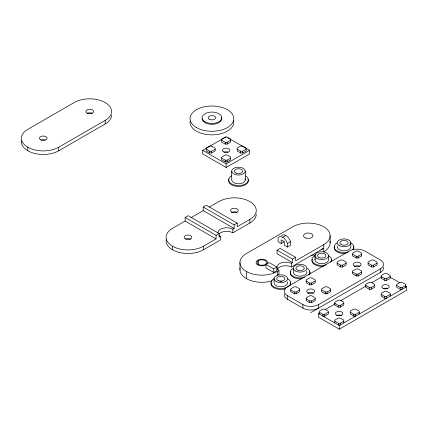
<?xml version="1.0" encoding="UTF-8"?>
<svg xmlns="http://www.w3.org/2000/svg" width="428" height="428" viewBox="0 0 428 428"><rect width="100%" height="100%" fill="white"/><g stroke="black" fill="none" stroke-linecap="round" stroke-linejoin="round"><path stroke-width="0.64" d="M239.948 269.667L239.948 262.524M246.357 278.607L246.357 271.459A21.881 12.637 0 0 1 246.357 253.59L292.779 226.792A21.881 12.637 0 0 1 323.729 226.792A21.881 12.637 0 0 1 323.729 244.661L323.729 251.803A21.881 12.637 0 0 0 329.951 241.221M330.138 242.874L330.138 235.726M27.809 147.195A21.881 12.637 0 0 0 58.759 147.195L105.176 120.396A21.881 12.637 0 0 0 105.176 102.527A21.881 12.637 0 0 0 74.231 102.527L27.809 129.326A21.881 12.637 0 0 0 27.809 147.195L27.809 150.768M21.486 140.726A21.881 12.637 0 0 0 34.026 153.283A21.881 12.637 0 0 0 58.759 150.768L105.176 123.965A21.881 12.637 0 0 0 111.585 115.036M227.846 137.789L249.572 150.33L249.572 153.941L226.134 167.476L202.69 153.941L202.69 150.33L226.134 136.794M206.221 149.179L209.779 151.234L211.635 151.234L215.193 149.179M221.693 140.245L225.251 142.299L227.108 142.299L230.671 140.245M211.635 153.021L215.193 150.966L215.193 148.109L211.635 146.055L209.779 146.055L206.221 148.109L206.221 150.966L209.779 153.021L211.635 153.021L211.635 151.234M227.108 144.086L230.671 142.032L230.671 139.175L227.108 137.121L225.251 137.121L221.693 139.175L221.693 142.032L225.251 144.086L227.108 144.086L227.108 142.299M221.693 158.114L225.251 160.168L227.108 160.168L230.671 158.114M237.166 149.179L240.723 151.234L242.585 151.234L246.143 149.179M227.108 161.955L230.671 159.901L230.671 157.044L227.108 154.989L225.251 154.989L221.693 157.044L221.693 159.901L225.251 161.955L227.108 161.955L227.108 160.168M242.585 153.021L246.143 150.966L246.143 148.109L242.585 146.055L240.723 146.055L237.166 148.109L237.166 150.966L240.723 153.021L242.585 153.021L242.585 151.234M202.69 150.33L226.134 163.865L249.572 150.33M185.126 217.483L216.07 235.346L216.07 238.92L185.126 221.057L185.126 217.483L188.218 215.696L219.168 233.56L219.168 237.133L220.468 236.384A8.753 5.056 0 0 1 219.077 235.341M203.198 207.045L234.148 224.914L234.148 228.488L203.198 210.619L203.198 207.045L206.291 205.258L237.24 223.127L237.24 226.701L249.866 219.409A21.881 12.637 0 0 0 249.866 201.545A21.881 12.637 0 0 0 218.922 201.545L209.164 207.179M185.126 221.057L172.5 228.343A21.881 12.637 0 0 0 172.5 246.212L172.5 249.786M191.102 217.606L203.198 210.619M216.07 235.346L219.168 233.56M234.148 224.914L237.24 223.127M172.5 246.212A21.881 12.637 0 0 0 203.444 246.212L216.07 238.92M217.906 232.811A8.753 5.056 0 0 1 223.309 228.145A8.753 5.056 0 0 1 232.848 229.237L234.148 228.488M166.171 239.744A21.881 12.637 0 0 0 178.717 252.301A21.881 12.637 0 0 0 203.444 249.786L220.468 239.958L220.468 236.384M219.077 233.859A8.753 5.056 0 0 1 232.848 232.811L249.866 222.983A21.881 12.637 0 0 0 256.276 214.054M281.645 235.603A7.11 4.109 60 0 1 286.316 235.753A7.11 4.109 60 0 1 290.468 241.697L290.468 245.271L287.37 247.058L284.278 245.271L284.278 241.697L281.18 243.484L278.088 241.697L278.088 238.123A7.11 4.109 60 0 1 282.726 237.23L285.824 235.443M287.37 247.058L287.37 243.484L290.468 241.697M277.05 250.166L292.522 259.101L292.522 262.674L277.05 253.74L277.05 250.166L280.147 248.379L295.62 257.314L295.62 260.887L323.729 244.661M266.018 264.392L269.116 262.605L276.852 267.072L276.852 270.646L273.76 272.433L266.018 267.965L266.018 264.392L273.76 268.859L276.852 267.072M292.522 259.101L295.62 257.314M246.357 271.459A21.881 12.637 0 0 0 277.307 271.459L278.986 270.491A8.769 5.061 0 0 1 279.5 263.648A8.769 5.061 0 0 1 291.345 263.354L292.522 262.674M277.296 269.351A8.769 5.061 0 0 1 291.345 266.928L323.729 248.235A21.881 12.637 0 0 1 321 249.567M290.73 289.927L294.287 291.982L296.144 291.982L299.702 289.927M306.202 280.998L309.76 283.052L311.616 283.052L315.179 280.998M337.152 263.129L340.709 265.183L342.566 265.183L346.124 263.129M352.624 254.195L356.182 256.249L358.038 256.249L361.596 254.195M296.144 293.769L299.702 291.714L299.702 288.857L296.144 286.803L294.287 286.803L290.73 288.857L290.73 291.714L294.287 293.769L296.144 293.769L296.144 291.982M311.616 284.839L315.179 282.78L315.179 279.923L311.616 277.868L309.76 277.868L306.202 279.923L306.202 282.78L309.76 284.839L311.616 284.839L311.616 283.052M342.566 266.97L346.124 264.916L346.124 262.054L342.566 259.999L340.709 259.999L337.152 262.054L337.152 264.916L340.709 266.97L342.566 266.97L342.566 265.183M358.038 258.036L361.596 255.981L361.596 253.125L358.038 251.07L356.182 251.07L352.624 253.125L352.624 255.981L356.182 258.036L358.038 258.036L358.038 256.249M306.202 298.862L309.76 300.916L311.616 300.916L315.179 298.862M321.674 289.927L325.237 291.982L327.094 291.982L330.651 289.927M352.624 272.064L356.182 274.118L358.038 274.118L361.596 272.064M368.096 263.129L371.654 265.183L373.51 265.183L377.073 263.129M311.616 302.703L315.179 300.649L315.179 297.792L311.616 295.737L309.76 295.737L306.202 297.792L306.202 300.649L309.76 302.703L311.616 302.703L311.616 300.916M327.094 293.769L330.651 291.714L330.651 288.857L327.094 286.803L325.237 286.803L321.674 288.857L321.674 291.714L325.237 293.769L327.094 293.769L327.094 291.982M358.038 275.905L361.596 273.85L361.596 270.988L358.038 268.934L356.182 268.934L352.624 270.988L352.624 273.85L356.182 275.905L358.038 275.905L358.038 274.118M373.51 266.97L377.073 264.916L377.073 262.054L373.51 259.999L371.654 259.999L368.096 262.054L368.096 264.916L371.654 266.97L373.51 266.97L373.51 265.183M318.427 304.624L380.326 268.891A10.941 6.318 0 0 0 380.326 259.957L364.849 251.022A10.941 6.318 0 0 0 349.376 251.022L287.482 286.755A10.941 6.318 0 0 0 287.482 295.689L287.482 299.263L302.954 308.197A10.941 6.318 0 0 0 318.427 308.197L318.427 304.624A10.941 6.318 0 0 1 302.954 304.624L287.482 295.689M310.76 312.627L380.326 272.459A10.941 6.318 0 0 0 383.435 267.168M405.471 286.054L406.6 286.701L406.6 290.312L339.292 329.175L318.4 317.116L318.4 313.505L319.55 312.841M325.301 309.519L335.081 303.869M340.838 300.552L366.149 285.936M371.905 282.614L381.685 276.97M319.331 312.253L322.889 314.307L324.745 314.307L328.303 312.253M334.803 303.318L338.361 305.373L340.217 305.373L343.775 303.318M365.747 285.455L369.31 287.509L371.167 287.509L374.725 285.455M381.225 276.52L384.783 278.575L386.639 278.575L390.197 276.52M322.889 314.307L322.889 316.094L324.745 316.094L328.303 314.04L328.303 311.183L324.745 309.128L322.889 309.128L319.331 311.183L319.331 314.04M340.217 307.16L343.775 305.105L343.775 302.248L340.217 300.194L338.361 300.194L334.803 302.248L334.803 305.105L338.361 307.16L340.217 307.16L340.217 305.373M371.167 289.296L374.725 287.242L374.725 284.379L371.167 282.325L369.31 282.325L365.747 284.379L365.747 287.242L369.31 289.296L371.167 289.296L371.167 287.509M386.639 280.361L390.197 278.307L390.197 275.445L386.639 273.39L384.783 273.39L381.225 275.445L381.225 278.307L384.783 280.361L386.639 280.361L386.639 278.575M334.803 321.187L338.361 323.242L340.217 323.242L343.775 321.187M350.275 312.253L353.833 314.307L355.689 314.307L359.252 312.253M381.225 294.384L384.783 296.438L386.639 296.438L390.197 294.384M396.697 285.455L400.255 287.509L402.111 287.509L405.669 285.455M318.4 313.505L339.292 325.564L406.6 286.701M405.669 287.242L405.669 284.379L402.111 282.325L400.255 282.325L396.697 284.379L396.697 287.242L400.255 289.296L402.111 289.296L402.111 287.509M390.197 296.171L390.197 293.314L386.639 291.259L384.783 291.259L381.225 293.314L381.225 296.171L384.783 298.225L386.639 298.225L386.639 296.438M359.252 314.04L359.252 311.183L355.689 309.128L353.833 309.128L350.275 311.183L350.275 314.04L353.833 316.094L355.689 316.094L355.689 314.307M390.229 277.248L399.827 282.79M284.278 241.697L281.18 239.91L281.18 243.484M400.255 287.509L400.255 289.296M384.783 278.575L384.783 280.361M384.783 296.438L384.783 298.225M380.326 268.891L380.326 272.459M371.654 265.183L371.654 266.97M369.31 287.509L369.31 289.296M356.182 256.249L356.182 258.036M356.182 274.118L356.182 275.905M353.833 314.307L353.833 316.094M350.789 242.815L350.789 246.924A6.784 3.916 0 0 1 343.122 250.808A6.784 3.916 0 0 1 337.457 245.907M343.775 322.974L343.775 320.117L340.217 318.063L338.361 318.063L334.803 320.117L334.803 322.974M340.709 265.183L340.709 266.97M340.217 323.242L340.217 325.029L338.361 325.029L338.361 323.242M339.292 325.564L339.292 329.175M338.361 305.373L338.361 307.16M328.538 255.66L328.538 259.769A6.784 3.916 0 0 1 320.866 263.653A6.784 3.916 0 0 1 315.201 258.758M325.237 291.982L325.237 293.769M324.745 314.307L324.745 316.094M314.971 255.66L314.971 259.769M309.76 283.052L309.76 284.839M309.76 300.916L309.76 302.703M302.954 304.624L302.954 308.197M294.287 291.982L294.287 293.769M293.308 268.169L293.308 272.278A6.784 3.916 0 0 0 300.98 276.162A6.784 3.916 0 0 0 306.646 271.266M291.345 263.354L291.345 266.928M278.986 270.491L278.986 274.064L277.307 275.033L277.307 271.459M274.032 278.708L274.032 282.817A6.784 3.916 0 0 0 281.699 286.701A6.784 3.916 0 0 0 287.37 281.801M273.76 268.859L273.76 272.433M258.485 260.593L258.485 264.167A4.735 2.734 0 0 0 257.731 264.734M249.866 219.409L249.866 222.983M245.271 171.12A6.784 3.916 0 0 1 235.095 174.512A6.784 3.916 0 0 1 235.095 167.728A6.784 3.916 0 0 1 245.271 171.12L245.271 179.878M240.723 151.234L240.723 153.021M232.848 229.237L232.848 232.811M231.703 171.12L231.703 179.878A6.784 3.916 0 0 0 239.37 183.762A6.784 3.916 0 0 0 245.041 178.861M226.134 163.865L226.134 167.476M225.251 142.299L225.251 144.086M225.251 160.168L225.251 161.955M209.779 151.234L209.779 153.021M203.444 246.212L203.444 249.786M105.176 120.396L105.176 123.965M58.759 147.195L58.759 150.768M233.608 120.568A21.881 12.637 0 0 1 212.395 134.847A21.881 12.637 0 0 1 190.112 121.119M221.613 117.652A9.849 5.687 0 0 1 212.775 124.307A9.849 5.687 0 0 1 202.064 118.642M224.272 152.079A3.718 2.145 0 0 1 227.99 152.079M287.482 299.263A10.941 6.318 0 0 1 284.369 293.972M354.33 266.409A3.938 2.274 0 0 1 359.9 266.409M307.909 293.185A3.938 2.274 0 0 1 313.478 293.185M41.355 139.908A3.852 2.226 0 0 1 45.208 139.908M86.98 113.457A3.852 2.226 0 0 1 92.427 113.457M266.505 264.509A5.799 3.349 0 0 1 256.747 264.135A5.799 3.349 0 0 1 261.46 259.186A5.799 3.349 0 0 1 267.238 263.744M272.224 280.795A21.881 12.637 0 0 1 249.46 280.094A21.881 12.637 0 0 1 240.124 268.089M315.736 254.746A21.881 12.637 0 0 1 311.429 255.372M282.726 237.23A7.11 4.109 60 0 1 287.37 243.484M231.671 212.475A3.852 2.226 0 0 1 237.117 212.475M186.046 238.926A3.852 2.226 0 0 1 190.695 239.279M336.488 315.623A3.718 2.145 0 0 1 341.747 315.623M383.675 288.483A3.718 2.145 0 0 1 387.399 288.483M350.971 242.906A9.849 5.687 0 0 1 352.538 249.765M348.365 252.022A9.849 5.687 0 0 1 336.001 250.236A9.849 5.687 0 0 1 337.045 242.906M353.517 246.346A9.849 5.687 0 0 1 353.517 249.289M345.931 253.392A9.849 5.687 0 0 1 334.498 246.346M328.715 255.751A9.849 5.687 0 0 1 330.678 262.177M326.109 264.868A9.849 5.687 0 0 1 313.751 263.086A9.849 5.687 0 0 1 314.789 255.751M331.267 259.191A9.849 5.687 0 0 1 331.449 261.652M323.675 266.243A9.849 5.687 0 0 1 312.242 259.191M307.058 268.26A9.849 5.687 0 0 1 308.62 275.118M304.452 277.376A9.849 5.687 0 0 1 292.089 275.589A9.849 5.687 0 0 1 293.132 268.26M309.605 271.7A9.849 5.687 0 0 1 309.792 274.161M302.018 278.746A9.849 5.687 0 0 1 290.58 271.7M287.776 278.799A9.849 5.687 0 0 1 287.776 286.835A9.849 5.687 0 0 1 273.85 286.835A9.849 5.687 0 0 1 273.85 278.799M290.51 282.721A9.849 5.687 0 0 1 290.328 285.182M285.171 288.809A9.849 5.687 0 0 1 274.904 288.258A9.849 5.687 0 0 1 271.117 282.721M279.741 281.389A4.162 2.402 0 0 1 281.892 281.389M247.999 179.3A9.849 5.687 0 0 1 238.487 186.453A9.849 5.687 0 0 1 228.975 179.3M245.453 175.855A9.849 5.687 0 0 1 245.453 183.896A9.849 5.687 0 0 1 231.521 183.896A9.849 5.687 0 0 1 231.521 175.855M209.281 119.268A3.718 2.145 0 0 0 215.509 118.305A3.718 2.145 0 0 0 210.951 115.672A3.718 2.145 0 0 0 209.281 119.268M196.441 127.576A21.881 12.637 0 0 0 233.051 121.91A21.881 12.637 0 0 0 206.248 106.438A21.881 12.637 0 0 0 196.441 127.576M223.502 151.849A3.718 2.145 0 0 0 229.724 150.886A3.718 2.145 0 0 0 225.171 148.254A3.718 2.145 0 0 0 223.502 151.849M204.953 121.766A9.849 5.687 0 0 0 221.426 119.219A9.849 5.687 0 0 0 209.367 112.259A9.849 5.687 0 0 0 204.953 121.766M308.722 293.191A3.938 2.274 0 0 0 314.634 291.222A3.938 2.274 0 0 0 308.722 289.253A3.938 2.274 0 0 0 308.722 293.191M354.33 266.029A3.938 2.274 0 0 0 360.916 265.012A3.938 2.274 0 0 0 356.096 262.225A3.938 2.274 0 0 0 354.33 266.029M87.777 113.388A3.852 2.226 0 0 0 93.555 111.462A3.852 2.226 0 0 0 87.777 109.536A3.852 2.226 0 0 0 87.777 113.388M40.558 139.833A3.852 2.226 0 0 0 47.005 138.838A3.852 2.226 0 0 0 42.286 136.115A3.852 2.226 0 0 0 40.558 139.833M258.485 264.461A4.735 2.734 0 0 0 266.409 263.236A4.735 2.734 0 0 0 260.609 259.887A4.735 2.734 0 0 0 258.485 264.461M305.886 238.091A4.735 2.734 0 0 0 312.991 235.726A4.735 2.734 0 0 0 305.886 233.356A4.735 2.734 0 0 0 305.886 238.091M231.671 212.053A3.852 2.226 0 0 0 238.112 211.052A3.852 2.226 0 0 0 233.394 208.329A3.852 2.226 0 0 0 231.671 212.053M185.249 238.851A3.852 2.226 0 0 0 191.691 237.856A3.852 2.226 0 0 0 186.977 235.133A3.852 2.226 0 0 0 185.249 238.851M337.259 315.393A3.718 2.145 0 0 0 342.839 313.531A3.718 2.145 0 0 0 337.259 311.675A3.718 2.145 0 0 0 337.259 315.393M383.675 288.59A3.718 2.145 0 0 0 389.255 286.733A3.718 2.145 0 0 0 383.675 284.871A3.718 2.145 0 0 0 383.675 288.59M339.211 245.581A6.784 3.916 0 0 0 350.559 243.826A6.784 3.916 0 0 0 342.25 239.033A6.784 3.916 0 0 0 339.211 245.581M341.062 244.511A4.162 2.402 0 0 0 348.028 243.436A4.162 2.402 0 0 0 342.93 240.493A4.162 2.402 0 0 0 341.062 244.511M316.955 258.432A6.784 3.916 0 0 0 328.308 256.677A6.784 3.916 0 0 0 320 251.878A6.784 3.916 0 0 0 316.955 258.432M318.812 257.362A4.162 2.402 0 0 0 325.772 256.286A4.162 2.402 0 0 0 320.679 253.344A4.162 2.402 0 0 0 318.812 257.362M295.293 270.94A6.784 3.916 0 0 0 306.646 269.18A6.784 3.916 0 0 0 298.337 264.386A6.784 3.916 0 0 0 295.293 270.94M298.011 270.25A4.162 2.402 0 0 0 304.255 268.169A4.162 2.402 0 0 0 298.011 266.088A4.162 2.402 0 0 0 298.011 270.25M276.017 281.474A6.784 3.916 0 0 0 287.37 279.719A6.784 3.916 0 0 0 279.061 274.926A6.784 3.916 0 0 0 276.017 281.474M278.735 280.789A4.162 2.402 0 0 0 284.978 278.708A4.162 2.402 0 0 0 278.735 276.627A4.162 2.402 0 0 0 278.735 280.789M236.406 173.201A4.162 2.402 0 0 0 242.649 171.12A4.162 2.402 0 0 0 236.406 169.039A4.162 2.402 0 0 0 236.406 173.201"/></g></svg>
